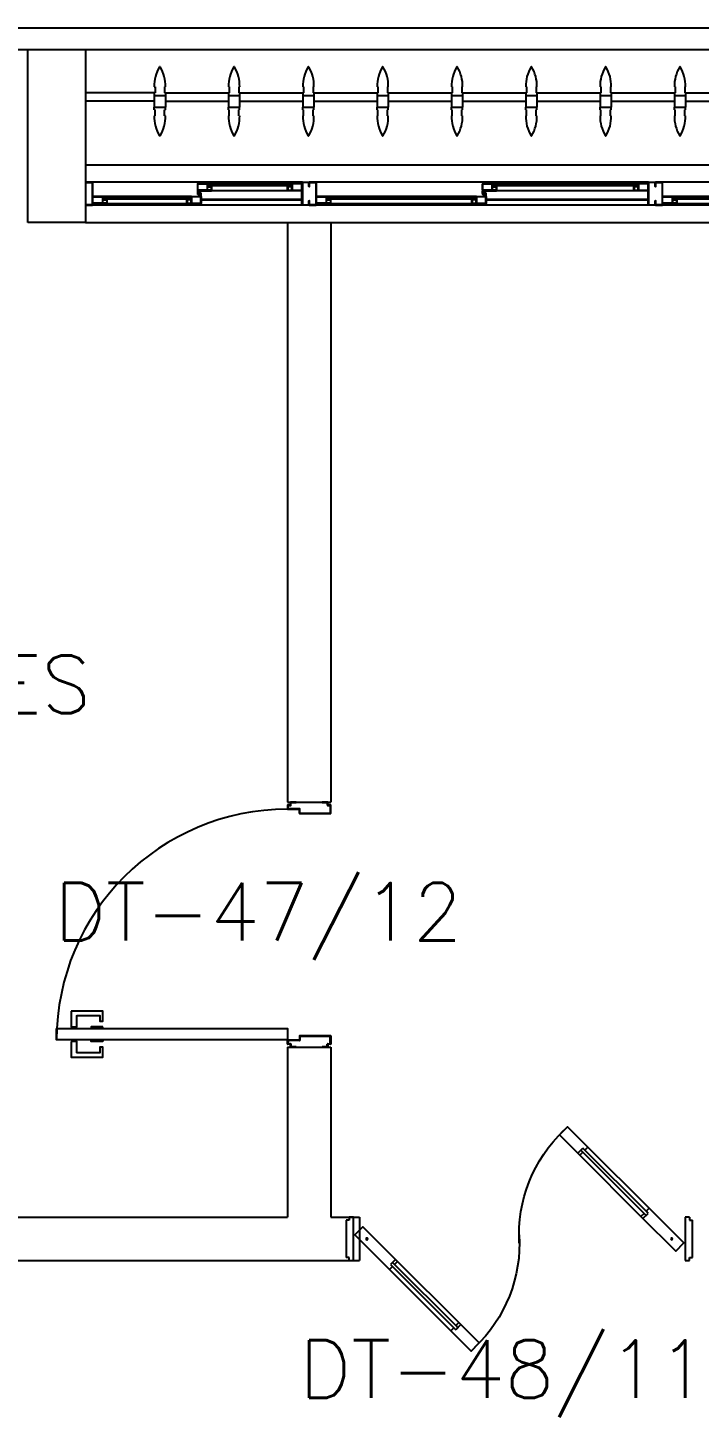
# Model space of a CAD drawing. Header units: millimetres. Extents: x 2686 to 2939, y 1294 to 1441.
# Drawn here: x 2858.121 to 2860.447, y 1343.832 to 1348.65 of the extents above; entities that cross this region are included whole.
import ezdxf

# ---------------------------------------------------------------- set-up
doc = ezdxf.new("R2010")
doc.units = ezdxf.units.MM
for name, color, linetype in [('AR-ALV', 2, 'Continuous'), ('AR-BRISES', 1, 'Continuous'), ('AR-CALÇADA', 1, 'Continuous'), ('AR-ESQ', 1, 'Continuous'), ('AR-ESTC', 3, 'Continuous'), ('AR-PEITORIL', 1, 'Continuous'), ('AR-PORTA', 1, 'Continuous'), ('BR-PAINEL', 1, 'Continuous'), ('BR-SUPORTE', 1, 'Continuous'), ('DT-ESQ-BAGUETE-C', 1, 'Continuous'), ('DT-ESQ-BAGUETE-V', 1, 'Continuous'), ('DT-ESQ-CHAPA DOBRADA-V', 1, 'Continuous'), ('DT-ESQ-PERFIL CADEIRA-C', 2, 'Continuous'), ('DT-ESQ-PERFIL CADEIRA-V', 2, 'Continuous'), ('DT-ESQ-PERFIL U SIMPLES-C', 2, 'Continuous'), ('DT-ESQ-PERFIL U-C', 2, 'Continuous'), ('DT-ESQ-PERFIL U-V', 1, 'Continuous'), ('DT-ESQ-VIDRO-C', 2, 'Continuous'), ('DT-TXTMOD', 1, 'Continuous'), ('ENDEREÇO', 2, 'Continuous'), ('ibio', 2, 'Continuous'), ('maçaneta', 1, 'Continuous'), ('mov', 1, 'Continuous'), ('PM-PERFIL U-C', 2, 'Continuous'), ('PM-V', 1, 'Continuous'), ('pm1', 2, 'Continuous'), ('pm2', 2, 'Continuous'), ('TEXTO', 2, 'Continuous'), ('VIDRO', 2, 'Continuous')]:
    doc.layers.add(name, color=color, linetype=linetype)
doc.styles.add('S10', font='simplex.shx', dxfattribs={"height": 0.1})
doc.styles.add('UNB-100', font='simplex.shx', dxfattribs={"height": 0.2})
doc.styles.add('UNB1-100', font='simplex.shx', dxfattribs={"height": 0.2})

# ---------------------------------------------------------------- blocks, each defined once
blk = doc.blocks.new('EF40-P')
at = {"layer": 'DT-ESQ-BAGUETE-C', "ltscale": 0.1}
for points in [[(3.1015, -0.08), (3.115, -0.08), (3.115, -0.0785), (3.102, -0.0785, -0.414214), (3.1015, -0.078), (3.1015, -0.067, -0.414214), (3.102, -0.0665), (3.115, -0.0665), (3.115, -0.065), (3.1015, -0.065, 0.414214), (3.1, -0.0665), (3.1, -0.0785, 0.414214)], [(3.81, -0.08), (3.7965, -0.08), (3.7965, -0.0785), (3.8095, -0.0785, 0.414214), (3.81, -0.078), (3.81, -0.067, 0.414214), (3.8095, -0.0665), (3.7965, -0.0665), (3.7965, -0.065), (3.81, -0.065, -0.414214), (3.8115, -0.0665), (3.8115, -0.0785, -0.414214)], [(4.3015, -0.08), (4.315, -0.08), (4.315, -0.0785), (4.302, -0.0785, -0.414214), (4.3015, -0.078), (4.3015, -0.067, -0.414214), (4.302, -0.0665), (4.315, -0.0665), (4.315, -0.065), (4.3015, -0.065, 0.414214), (4.3, -0.0665), (4.3, -0.0785, 0.414214)], [(4.7975, -0.08), (4.784, -0.08), (4.784, -0.0785), (4.797, -0.0785, 0.414214), (4.7975, -0.078), (4.7975, -0.067, 0.414214), (4.797, -0.0665), (4.784, -0.0665), (4.784, -0.065), (4.7975, -0.065, -0.414214), (4.799, -0.0665), (4.799, -0.0785, -0.414214)], [(5.0765, -0.08), (5.09, -0.08), (5.09, -0.0785), (5.077, -0.0785, -0.414214), (5.0765, -0.078), (5.0765, -0.067, -0.414214), (5.077, -0.0665), (5.09, -0.0665), (5.09, -0.065), (5.0765, -0.065, 0.414214), (5.075, -0.0665), (5.075, -0.0785, 0.414214)], [(3.2485, -0.125), (3.235, -0.125), (3.235, -0.1235), (3.248, -0.1235, 0.414214), (3.2485, -0.123), (3.2485, -0.112, 0.414214), (3.248, -0.1115), (3.235, -0.1115), (3.235, -0.11), (3.2485, -0.11, -0.414214), (3.25, -0.1115), (3.25, -0.1235, -0.414214)], [(3.7265, -0.125), (3.74, -0.125), (3.74, -0.1235), (3.727, -0.1235, -0.414214), (3.7265, -0.123), (3.7265, -0.112, -0.414214), (3.727, -0.1115), (3.74, -0.1115), (3.74, -0.11), (3.7265, -0.11, 0.414214), (3.725, -0.1115), (3.725, -0.1235, 0.414214)], [(4.4485, -0.125), (4.435, -0.125), (4.435, -0.1235), (4.448, -0.1235, 0.414214), (4.4485, -0.123), (4.4485, -0.112, 0.414214), (4.448, -0.1115), (4.435, -0.1115), (4.435, -0.11), (4.4485, -0.11, -0.414214), (4.45, -0.1115), (4.45, -0.1235, -0.414214)], [(4.714, -0.125), (4.7275, -0.125), (4.7275, -0.1235), (4.7145, -0.1235, -0.414214), (4.714, -0.123), (4.714, -0.112, -0.414214), (4.7145, -0.1115), (4.7275, -0.1115), (4.7275, -0.11), (4.714, -0.11, 0.414214), (4.7125, -0.1115), (4.7125, -0.1235, 0.414214)]]:
    blk.add_lwpolyline(points, format="xyb", close=True, dxfattribs=at)
at = {"layer": 'DT-ESQ-BAGUETE-V', "ltscale": 0.1}
for p, q in [((2.61, -0.065), (3.1015, -0.065)), ((3.81, -0.065), (4.3015, -0.065)), ((4.7975, -0.065), (5.0765, -0.065)), ((3.2485, -0.11), (3.7265, -0.11)), ((4.4485, -0.11), (4.714, -0.11))]:
    blk.add_line(p, q, dxfattribs=at)
at = {"layer": 'DT-ESQ-CHAPA DOBRADA-V', "ltscale": 0.1}
for p, q in [((3.2, -0.077), (3.7615, -0.077)), ((3.2, -0.08), (3.7615, -0.08)), ((4.4, -0.077), (4.749, -0.077)), ((4.4, -0.08), (4.749, -0.08))]:
    blk.add_line(p, q, dxfattribs=at)
at = {"layer": 'DT-ESQ-PERFIL CADEIRA-C', "ltscale": 0.1}
for p, q in [((3.15, -0.0885), (3.1015, -0.0885)), ((3.7635, -0.0885), (3.81, -0.0885)), ((4.35, -0.0885), (4.3015, -0.0885)), ((4.751, -0.0885), (4.7975, -0.0885)), ((5.125, -0.0885), (5.0765, -0.0885)), ((3.2, -0.1335), (3.2485, -0.1335)), ((3.773, -0.1335), (3.7265, -0.1335)), ((4.4, -0.1335), (4.4485, -0.1335)), ((4.7605, -0.1335), (4.714, -0.1335))]:
    blk.add_line(p, q, dxfattribs=at)
for points in [[(3.1015, -0.09), (3.15, -0.09), (3.15, -0.0885), (3.115, -0.0885, 0.198912), (3.1161, -0.0881, 0.198913), (3.1165, -0.087), (3.1165, -0.067, -0.414214), (3.117, -0.0665), (3.15, -0.0665), (3.15, -0.065), (3.1165, -0.065, 0.414214), (3.115, -0.0665), (3.115, -0.0785), (3.115, -0.08), (3.115, -0.087), (3.1015, -0.087, 1)], [(3.81, -0.087, -1), (3.81, -0.09), (3.7635, -0.09, -0.414214), (3.7615, -0.088), (3.7615, -0.067, -0.414214), (3.7635, -0.065), (3.795, -0.065, -0.414214), (3.7965, -0.0665), (3.7965, -0.087)], [(3.7965, -0.0885, -0.198913), (3.7954, -0.0881, -0.198913), (3.795, -0.087), (3.795, -0.067, 0.414214), (3.7945, -0.0665), (3.7635, -0.0665, 0.414214), (3.763, -0.067), (3.763, -0.088, 0.414214), (3.7635, -0.0885)], [(4.3015, -0.09), (4.35, -0.09), (4.35, -0.0885), (4.315, -0.0885, 0.198912), (4.3161, -0.0881, 0.198913), (4.3165, -0.087), (4.3165, -0.067, -0.414214), (4.317, -0.0665), (4.35, -0.0665), (4.35, -0.065), (4.3165, -0.065, 0.414214), (4.315, -0.0665), (4.315, -0.0785), (4.315, -0.08), (4.315, -0.087), (4.3015, -0.087, 1)], [(4.7975, -0.087, -1), (4.7975, -0.09), (4.751, -0.09, -0.414214), (4.749, -0.088), (4.749, -0.067, -0.414214), (4.751, -0.065), (4.7825, -0.065, -0.414214), (4.784, -0.0665), (4.784, -0.087)], [(4.784, -0.0885, -0.198913), (4.7829, -0.0881, -0.198913), (4.7825, -0.087), (4.7825, -0.067, 0.414214), (4.782, -0.0665), (4.751, -0.0665, 0.414214), (4.7505, -0.067), (4.7505, -0.088, 0.414214), (4.751, -0.0885)], [(5.0765, -0.09), (5.125, -0.09), (5.125, -0.0885), (5.09, -0.0885, 0.198912), (5.0911, -0.0881, 0.198913), (5.0915, -0.087), (5.0915, -0.067, -0.414214), (5.092, -0.0665), (5.125, -0.0665), (5.125, -0.065), (5.0915, -0.065, 0.414214), (5.09, -0.0665), (5.09, -0.0785), (5.09, -0.08), (5.09, -0.087), (5.0765, -0.087, 1)], [(3.2485, -0.135), (3.2, -0.135), (3.2, -0.1335), (3.235, -0.1335, -0.198912), (3.2339, -0.1331, -0.198913), (3.2335, -0.132), (3.2335, -0.112, 0.414214), (3.233, -0.1115), (3.2, -0.1115), (3.2, -0.11), (3.2335, -0.11, -0.414214), (3.235, -0.1115), (3.235, -0.1235), (3.235, -0.125), (3.235, -0.132), (3.2485, -0.132, -1)], [(3.7265, -0.132, 1), (3.7265, -0.135), (3.773, -0.135, 0.414214), (3.775, -0.133), (3.775, -0.112, 0.414214), (3.773, -0.11), (3.7415, -0.11, 0.414214), (3.74, -0.1115), (3.74, -0.132)], [(3.74, -0.1335, 0.198913), (3.7411, -0.1331, 0.198913), (3.7415, -0.132), (3.7415, -0.112, -0.414214), (3.742, -0.1115), (3.773, -0.1115, -0.414214), (3.7735, -0.112), (3.7735, -0.133, -0.414214), (3.773, -0.1335)], [(4.4485, -0.135), (4.4, -0.135), (4.4, -0.1335), (4.435, -0.1335, -0.198912), (4.4339, -0.1331, -0.198913), (4.4335, -0.132), (4.4335, -0.112, 0.414214), (4.433, -0.1115), (4.4, -0.1115), (4.4, -0.11), (4.4335, -0.11, -0.414214), (4.435, -0.1115), (4.435, -0.1235), (4.435, -0.125), (4.435, -0.132), (4.4485, -0.132, -1)], [(4.714, -0.132, 1), (4.714, -0.135), (4.7605, -0.135, 0.414214), (4.7625, -0.133), (4.7625, -0.112, 0.414214), (4.7605, -0.11), (4.729, -0.11, 0.414214), (4.7275, -0.1115), (4.7275, -0.132)], [(4.7275, -0.1335, 0.198913), (4.7286, -0.1331, 0.198913), (4.729, -0.132), (4.729, -0.112, -0.414214), (4.7295, -0.1115), (4.7605, -0.1115, -0.414214), (4.761, -0.112), (4.761, -0.133, -0.414214), (4.7605, -0.1335)]]:
    blk.add_lwpolyline(points, format="xyb", close=True, dxfattribs=at)
at = {"layer": 'DT-ESQ-PERFIL CADEIRA-V', "ltscale": 0.1}
for p, q in [((2.595, -0.09), (3.1015, -0.09)), ((3.795, -0.09), (4.3015, -0.09)), ((4.7825, -0.09), (5.0765, -0.09)), ((3.2485, -0.135), (3.7265, -0.135)), ((4.4485, -0.135), (4.714, -0.135))]:
    blk.add_line(p, q, dxfattribs=at)
at = {"layer": 'DT-ESQ-PERFIL U SIMPLES-C', "ltscale": 0.1}
for points in [[(3.7635, -0.102), (3.7715, -0.102), (3.7715, -0.1005), (3.7635, -0.1005, -0.414214), (3.763, -0.1), (3.763, -0.092, -0.414214), (3.7635, -0.0915), (3.7715, -0.0915), (3.7715, -0.09), (3.7635, -0.09, 0.414214), (3.7615, -0.092), (3.7615, -0.1, 0.414214)], [(4.751, -0.102), (4.759, -0.102), (4.759, -0.1005), (4.751, -0.1005, -0.414214), (4.7505, -0.1), (4.7505, -0.092, -0.414214), (4.751, -0.0915), (4.759, -0.0915), (4.759, -0.09), (4.751, -0.09, 0.414214), (4.749, -0.092), (4.749, -0.1, 0.414214)], [(3.773, -0.098), (3.765, -0.098), (3.765, -0.0995), (3.773, -0.0995, -0.414214), (3.7735, -0.1), (3.7735, -0.108, -0.414214), (3.773, -0.1085), (3.765, -0.1085), (3.765, -0.11), (3.773, -0.11, 0.414214), (3.775, -0.108), (3.775, -0.1, 0.414214)], [(4.7605, -0.098), (4.7525, -0.098), (4.7525, -0.0995), (4.7605, -0.0995, -0.414214), (4.761, -0.1), (4.761, -0.108, -0.414214), (4.7605, -0.1085), (4.7525, -0.1085), (4.7525, -0.11), (4.7605, -0.11, 0.414214), (4.7625, -0.108), (4.7625, -0.1, 0.414214)]]:
    blk.add_lwpolyline(points, format="xyb", close=True, dxfattribs=at)
at = {"layer": 'DT-ESQ-PERFIL U-C', "ltscale": 0.1}
for points in [[(3.175, -0.0615, 0.414214), (3.1735, -0.06), (3.1515, -0.06, 0.414214), (3.15, -0.0615), (3.15, -0.1385, 0.414214), (3.1515, -0.14), (3.1735, -0.14, 0.414214), (3.175, -0.1385), (3.175, -0.125), (3.1735, -0.125), (3.1735, -0.138, -0.414214), (3.173, -0.1385), (3.152, -0.1385, -0.414214), (3.1515, -0.138), (3.1515, -0.062, -0.414214), (3.152, -0.0615), (3.173, -0.0615, -0.414214), (3.1735, -0.062), (3.1735, -0.075), (3.175, -0.075)], [(3.175, -0.0615, -0.414214), (3.1765, -0.06), (3.1985, -0.06, -0.414214), (3.2, -0.0615), (3.2, -0.1385, -0.414214), (3.1985, -0.14), (3.1765, -0.14, -0.414214), (3.175, -0.1385), (3.175, -0.125), (3.1765, -0.125), (3.1765, -0.138, 0.414214), (3.177, -0.1385), (3.198, -0.1385, 0.414214), (3.1985, -0.138), (3.1985, -0.062, 0.414214), (3.198, -0.0615), (3.177, -0.0615, 0.414214), (3.1765, -0.062), (3.1765, -0.075), (3.175, -0.075)], [(4.375, -0.0615, 0.414214), (4.3735, -0.06), (4.3515, -0.06, 0.414214), (4.35, -0.0615), (4.35, -0.1385, 0.414214), (4.3515, -0.14), (4.3735, -0.14, 0.414214), (4.375, -0.1385), (4.375, -0.125), (4.3735, -0.125), (4.3735, -0.138, -0.414214), (4.373, -0.1385), (4.352, -0.1385, -0.414214), (4.3515, -0.138), (4.3515, -0.062, -0.414214), (4.352, -0.0615), (4.373, -0.0615, -0.414214), (4.3735, -0.062), (4.3735, -0.075), (4.375, -0.075)], [(4.375, -0.0615, -0.414214), (4.3765, -0.06), (4.3985, -0.06, -0.414214), (4.4, -0.0615), (4.4, -0.1385, -0.414214), (4.3985, -0.14), (4.3765, -0.14, -0.414214), (4.375, -0.1385), (4.375, -0.125), (4.3765, -0.125), (4.3765, -0.138, 0.414214), (4.377, -0.1385), (4.398, -0.1385, 0.414214), (4.3985, -0.138), (4.3985, -0.062, 0.414214), (4.398, -0.0615), (4.377, -0.0615, 0.414214), (4.3765, -0.062), (4.3765, -0.075), (4.375, -0.075)], [(5.15, -0.0615, 0.414214), (5.1485, -0.06), (5.1265, -0.06, 0.414214), (5.125, -0.0615), (5.125, -0.1385, 0.414214), (5.1265, -0.14), (5.1485, -0.14, 0.414214), (5.15, -0.1385), (5.15, -0.125), (5.1485, -0.125), (5.1485, -0.138, -0.414214), (5.148, -0.1385), (5.127, -0.1385, -0.414214), (5.1265, -0.138), (5.1265, -0.062, -0.414214), (5.127, -0.0615), (5.148, -0.0615, -0.414214), (5.1485, -0.062), (5.1485, -0.075), (5.15, -0.075)]]:
    blk.add_lwpolyline(points, format="xyb", close=True, dxfattribs=at)
at = {"layer": 'DT-ESQ-PERFIL U-V', "ltscale": 0.1}
for p, q in [((1.9985, -0.06), (3.1515, -0.06)), ((3.1985, -0.06), (4.3515, -0.06)), ((4.3985, -0.06), (5.1265, -0.06)), ((1.9985, -0.14), (3.1515, -0.14)), ((3.1985, -0.14), (4.3515, -0.14)), ((4.3985, -0.14), (5.1265, -0.14))]:
    blk.add_line(p, q, dxfattribs=at)
at = {"layer": 'DT-ESQ-VIDRO-C', "ltscale": 0.1}
for points in [[(3.1125, -0.085), (3.1125, -0.082), (2.599, -0.082), (2.599, -0.085)], [(4.3125, -0.085), (4.3125, -0.082), (3.799, -0.082), (3.799, -0.085)], [(5.0875, -0.085), (5.0875, -0.082), (4.7865, -0.082), (4.7865, -0.085)], [(3.238, -0.13), (3.238, -0.127), (3.737, -0.127), (3.737, -0.13)], [(4.438, -0.13), (4.438, -0.127), (4.7245, -0.127), (4.7245, -0.13)]]:
    blk.add_lwpolyline(points, close=True, dxfattribs=at)
at = {"layer": 'DT-TXTMOD', "ltscale": 0.1, "style": 'S10', "flags": 3}
for tag, p in [('M01', (0.025, -0.28)), ('M02', (0.3253, -0.28)), ('M03', (0.627, -0.28)), ('M04', (0.9288, -0.28)), ('M05', (1.2306, -0.28)), ('M06', (1.5323, -0.28)), ('M07', (1.8341, -0.28)), ('M08', (2.1359, -0.28)), ('M09', (2.4376, -0.28)), ('M10', (2.7394, -0.28)), ('M11', (3.0412, -0.28)), ('M12', (3.3429, -0.28)), ('M13', (3.6447, -0.28)), ('M14', (3.9464, -0.28)), ('M15', (4.2482, -0.28)), ('M16', (4.55, -0.28)), ('M17', (4.8517, -0.28))]:
    blk.add_attdef(tag, p, '', height=0.1, dxfattribs=at)
blk = doc.blocks.new('BR-MODULO8')
at = {"layer": 'BR-PAINEL'}
for p, q in [((-4.9117, 0.27), (-4.9092, 0.27)), ((-4.9117, 0.25), (-4.9117, 0.24)), ((-4.9117, 0.25), (-4.9092, 0.25)), ((-4.9092, 0.27), (-4.9092, 0.25)), ((-4.8758, 0.27), (-4.8758, 0.25)), ((-4.8733, 0.27), (-4.8758, 0.27)), ((-4.8733, 0.25), (-4.8758, 0.25)), ((-4.8733, 0.25), (-4.8733, 0.24)), ((-4.6542, 0.27), (-4.6517, 0.27)), ((-4.6542, 0.25), (-4.6542, 0.24)), ((-4.6542, 0.25), (-4.6517, 0.25)), ((-4.6517, 0.27), (-4.6517, 0.25)), ((-4.6183, 0.27), (-4.6183, 0.25)), ((-4.6158, 0.27), (-4.6183, 0.27)), ((-4.6158, 0.25), (-4.6183, 0.25)), ((-4.6158, 0.25), (-4.6158, 0.24)), ((-4.3967, 0.27), (-4.3942, 0.27)), ((-4.3967, 0.25), (-4.3967, 0.24)), ((-4.3967, 0.25), (-4.3942, 0.25)), ((-4.3942, 0.27), (-4.3942, 0.25)), ((-4.3608, 0.27), (-4.3608, 0.25)), ((-4.3583, 0.27), (-4.3608, 0.27)), ((-4.3583, 0.25), (-4.3608, 0.25)), ((-4.3583, 0.25), (-4.3583, 0.24)), ((-4.1392, 0.27), (-4.1367, 0.27)), ((-4.1392, 0.25), (-4.1392, 0.24)), ((-4.1392, 0.25), (-4.1367, 0.25)), ((-4.1367, 0.27), (-4.1367, 0.25)), ((-4.1033, 0.27), (-4.1033, 0.25)), ((-4.1008, 0.27), (-4.1033, 0.27)), ((-4.1008, 0.25), (-4.1033, 0.25)), ((-4.1008, 0.25), (-4.1008, 0.24)), ((-3.8817, 0.27), (-3.8792, 0.27)), ((-3.8817, 0.25), (-3.8817, 0.24)), ((-3.8817, 0.25), (-3.8792, 0.25)), ((-3.8792, 0.27), (-3.8792, 0.25)), ((-3.8458, 0.27), (-3.8458, 0.25)), ((-3.8433, 0.27), (-3.8458, 0.27)), ((-3.8433, 0.25), (-3.8458, 0.25)), ((-3.8433, 0.25), (-3.8433, 0.24)), ((-3.6242, 0.27), (-3.6217, 0.27)), ((-3.6242, 0.25), (-3.6242, 0.24)), ((-3.6242, 0.25), (-3.6217, 0.25)), ((-3.6217, 0.27), (-3.6217, 0.25)), ((-3.5883, 0.27), (-3.5883, 0.25)), ((-3.5858, 0.27), (-3.5883, 0.27)), ((-3.5858, 0.25), (-3.5883, 0.25)), ((-3.5858, 0.25), (-3.5858, 0.24)), ((-3.3667, 0.27), (-3.3642, 0.27)), ((-3.3667, 0.25), (-3.3667, 0.24)), ((-3.3667, 0.25), (-3.3642, 0.25)), ((-3.3642, 0.27), (-3.3642, 0.25)), ((-3.3308, 0.27), (-3.3308, 0.25)), ((-3.3283, 0.27), (-3.3308, 0.27)), ((-3.3283, 0.25), (-3.3308, 0.25)), ((-3.3283, 0.25), (-3.3283, 0.24)), ((-3.1092, 0.27), (-3.1067, 0.27)), ((-3.1092, 0.25), (-3.1092, 0.24)), ((-3.1092, 0.25), (-3.1067, 0.25)), ((-3.1067, 0.27), (-3.1067, 0.25)), ((-3.0733, 0.27), (-3.0733, 0.25)), ((-3.0708, 0.27), (-3.0733, 0.27)), ((-3.0708, 0.25), (-3.0733, 0.25)), ((-3.0708, 0.25), (-3.0708, 0.24)), ((-4.9117, 0.24), (-4.8733, 0.24)), ((-4.9117, 0.24), (-4.9117, 0.2)), ((-4.9117, 0.2), (-4.8733, 0.2)), ((-4.9117, 0.19), (-4.9117, 0.2)), ((-4.8733, 0.24), (-4.8733, 0.2)), ((-4.8733, 0.19), (-4.8733, 0.2)), ((-4.6542, 0.24), (-4.6158, 0.24)), ((-4.6542, 0.24), (-4.6542, 0.2)), ((-4.6542, 0.2), (-4.6158, 0.2)), ((-4.6542, 0.19), (-4.6542, 0.2)), ((-4.6158, 0.24), (-4.6158, 0.2)), ((-4.6158, 0.19), (-4.6158, 0.2)), ((-4.3967, 0.24), (-4.3583, 0.24)), ((-4.3967, 0.24), (-4.3967, 0.2)), ((-4.3967, 0.2), (-4.3583, 0.2)), ((-4.3967, 0.19), (-4.3967, 0.2)), ((-4.3583, 0.24), (-4.3583, 0.2)), ((-4.3583, 0.19), (-4.3583, 0.2)), ((-4.1392, 0.24), (-4.1008, 0.24)), ((-4.1392, 0.24), (-4.1392, 0.2)), ((-4.1392, 0.2), (-4.1008, 0.2)), ((-4.1392, 0.19), (-4.1392, 0.2)), ((-4.1008, 0.24), (-4.1008, 0.2)), ((-4.1008, 0.19), (-4.1008, 0.2)), ((-3.8817, 0.24), (-3.8433, 0.24)), ((-3.8817, 0.24), (-3.8817, 0.2)), ((-3.8817, 0.2), (-3.8433, 0.2)), ((-3.8817, 0.19), (-3.8817, 0.2)), ((-3.8433, 0.24), (-3.8433, 0.2)), ((-3.8433, 0.19), (-3.8433, 0.2)), ((-3.6242, 0.24), (-3.5858, 0.24)), ((-3.6242, 0.24), (-3.6242, 0.2)), ((-3.6242, 0.2), (-3.5858, 0.2)), ((-3.6242, 0.19), (-3.6242, 0.2)), ((-3.5858, 0.24), (-3.5858, 0.2)), ((-3.5858, 0.19), (-3.5858, 0.2)), ((-3.3667, 0.24), (-3.3283, 0.24)), ((-3.3667, 0.24), (-3.3667, 0.2)), ((-3.3667, 0.2), (-3.3283, 0.2)), ((-3.3667, 0.19), (-3.3667, 0.2)), ((-3.3283, 0.24), (-3.3283, 0.2)), ((-3.3283, 0.19), (-3.3283, 0.2)), ((-3.1092, 0.24), (-3.0708, 0.24)), ((-3.1092, 0.24), (-3.1092, 0.2)), ((-3.1092, 0.2), (-3.0708, 0.2)), ((-3.1092, 0.19), (-3.1092, 0.2)), ((-3.0708, 0.24), (-3.0708, 0.2)), ((-3.0708, 0.19), (-3.0708, 0.2)), ((-4.9117, 0.19), (-4.9092, 0.19)), ((-4.9117, 0.17), (-4.9092, 0.17)), ((-4.9092, 0.17), (-4.9092, 0.19)), ((-4.8733, 0.19), (-4.8758, 0.19)), ((-4.8758, 0.17), (-4.8758, 0.19)), ((-4.8733, 0.17), (-4.8758, 0.17)), ((-4.6542, 0.19), (-4.6517, 0.19)), ((-4.6542, 0.17), (-4.6517, 0.17)), ((-4.6517, 0.17), (-4.6517, 0.19)), ((-4.6158, 0.19), (-4.6183, 0.19)), ((-4.6183, 0.17), (-4.6183, 0.19)), ((-4.6158, 0.17), (-4.6183, 0.17)), ((-4.3967, 0.19), (-4.3942, 0.19)), ((-4.3967, 0.17), (-4.3942, 0.17)), ((-4.3942, 0.17), (-4.3942, 0.19)), ((-4.3583, 0.19), (-4.3608, 0.19)), ((-4.3608, 0.17), (-4.3608, 0.19)), ((-4.3583, 0.17), (-4.3608, 0.17)), ((-4.1392, 0.19), (-4.1367, 0.19)), ((-4.1392, 0.17), (-4.1367, 0.17)), ((-4.1367, 0.17), (-4.1367, 0.19)), ((-4.1008, 0.19), (-4.1033, 0.19)), ((-4.1033, 0.17), (-4.1033, 0.19)), ((-4.1008, 0.17), (-4.1033, 0.17)), ((-3.8817, 0.19), (-3.8792, 0.19)), ((-3.8817, 0.17), (-3.8792, 0.17)), ((-3.8792, 0.17), (-3.8792, 0.19)), ((-3.8433, 0.19), (-3.8458, 0.19)), ((-3.8458, 0.17), (-3.8458, 0.19)), ((-3.8433, 0.17), (-3.8458, 0.17)), ((-3.6242, 0.19), (-3.6217, 0.19)), ((-3.6242, 0.17), (-3.6217, 0.17)), ((-3.6217, 0.17), (-3.6217, 0.19)), ((-3.5858, 0.19), (-3.5883, 0.19)), ((-3.5883, 0.17), (-3.5883, 0.19)), ((-3.5858, 0.17), (-3.5883, 0.17)), ((-3.3667, 0.19), (-3.3642, 0.19)), ((-3.3667, 0.17), (-3.3642, 0.17)), ((-3.3642, 0.17), (-3.3642, 0.19)), ((-3.3283, 0.19), (-3.3308, 0.19)), ((-3.3308, 0.17), (-3.3308, 0.19)), ((-3.3283, 0.17), (-3.3308, 0.17)), ((-3.1092, 0.19), (-3.1067, 0.19)), ((-3.1092, 0.17), (-3.1067, 0.17)), ((-3.1067, 0.17), (-3.1067, 0.19)), ((-3.0708, 0.19), (-3.0733, 0.19)), ((-3.0733, 0.17), (-3.0733, 0.19)), ((-3.0708, 0.17), (-3.0733, 0.17))]:
    blk.add_line(p, q, dxfattribs=at)
for centre, radius, start, end in [((-4.7867, 0.2739), 0.1251, 148.4721, 181.772), ((-4.8925, 0.3387), 0.001, 37.1012, 142.8988), ((-4.9983, 0.2739), 0.1251, 358.228, 31.5279), ((-4.5292, 0.2739), 0.1251, 148.4721, 181.772), ((-4.635, 0.3387), 0.001, 37.1012, 142.8988), ((-4.7408, 0.2739), 0.1251, 358.228, 31.5279), ((-4.2717, 0.2739), 0.1251, 148.4721, 181.772), ((-4.3775, 0.3387), 0.001, 37.1012, 142.8988), ((-4.4833, 0.2739), 0.1251, 358.228, 31.5279), ((-4.0142, 0.2739), 0.1251, 148.4721, 181.772), ((-4.12, 0.3387), 0.001, 37.1012, 142.8988), ((-4.2258, 0.2739), 0.1251, 358.228, 31.5279), ((-3.7567, 0.2739), 0.1251, 148.4721, 181.772), ((-3.8625, 0.3387), 0.001, 37.1012, 142.8988), ((-3.9683, 0.2739), 0.1251, 358.228, 31.5279), ((-3.4992, 0.2739), 0.1251, 148.4721, 181.772), ((-3.605, 0.3387), 0.001, 37.1012, 142.8988), ((-3.7108, 0.2739), 0.1251, 358.228, 31.5279), ((-3.2417, 0.2739), 0.1251, 148.4721, 181.772), ((-3.3475, 0.3387), 0.001, 37.1012, 142.8988), ((-3.4533, 0.2739), 0.1251, 358.228, 31.5279), ((-2.9842, 0.2739), 0.1251, 148.4721, 181.772), ((-3.09, 0.3387), 0.001, 37.1012, 142.8988), ((-3.1958, 0.2739), 0.1251, 358.228, 31.5279), ((-4.7867, 0.1661), 0.1251, 178.228, 211.5279), ((-4.9983, 0.1661), 0.1251, 328.4721, 1.772), ((-4.5292, 0.1661), 0.1251, 178.228, 211.5279), ((-4.7408, 0.1661), 0.1251, 328.4721, 1.772), ((-4.2717, 0.1661), 0.1251, 178.228, 211.5279), ((-4.4833, 0.1661), 0.1251, 328.4721, 1.772), ((-4.0142, 0.1661), 0.1251, 178.228, 211.5279), ((-4.2258, 0.1661), 0.1251, 328.4721, 1.772), ((-3.7567, 0.1661), 0.1251, 178.228, 211.5279), ((-3.9683, 0.1661), 0.1251, 328.4721, 1.772), ((-3.4992, 0.1661), 0.1251, 178.228, 211.5279), ((-3.7108, 0.1661), 0.1251, 328.4721, 1.772), ((-3.2417, 0.1661), 0.1251, 178.228, 211.5279), ((-3.4533, 0.1661), 0.1251, 328.4721, 1.772), ((-2.9842, 0.1661), 0.1251, 178.228, 211.5279), ((-3.1958, 0.1661), 0.1251, 328.4721, 1.772), ((-4.8925, 0.1013), 0.001, 217.1012, 322.8988), ((-4.635, 0.1013), 0.001, 217.1012, 322.8988), ((-4.3775, 0.1013), 0.001, 217.1012, 322.8988), ((-4.12, 0.1013), 0.001, 217.1012, 322.8988), ((-3.8625, 0.1013), 0.001, 217.1012, 322.8988), ((-3.605, 0.1013), 0.001, 217.1012, 322.8988), ((-3.3475, 0.1013), 0.001, 217.1012, 322.8988), ((-3.09, 0.1013), 0.001, 217.1012, 322.8988)]:
    blk.add_arc(centre, radius, start, end, dxfattribs=at)
at = {"layer": 'BR-SUPORTE'}
for p, q in [((-4.9117, 0.25), (-5.15, 0.25)), ((-4.8733, 0.25), (-4.6517, 0.25)), ((-4.6158, 0.25), (-4.3942, 0.25)), ((-4.3583, 0.25), (-4.1367, 0.25)), ((-4.1008, 0.25), (-3.8792, 0.25)), ((-3.8433, 0.25), (-3.6217, 0.25)), ((-3.5858, 0.25), (-3.3642, 0.25)), ((-3.3283, 0.25), (-3.1067, 0.25)), ((-3.0708, 0.25), (-2.8492, 0.25)), ((-4.9117, 0.22), (-5.15, 0.22)), ((-4.8733, 0.22), (-4.6542, 0.22)), ((-4.6158, 0.22), (-4.3967, 0.22)), ((-4.3583, 0.22), (-4.1392, 0.22)), ((-4.1008, 0.22), (-3.8817, 0.22)), ((-3.8433, 0.22), (-3.6242, 0.22)), ((-3.5858, 0.22), (-3.3667, 0.22)), ((-3.3283, 0.22), (-3.1092, 0.22)), ((-3.0708, 0.22), (-2.8517, 0.22))]:
    blk.add_line(p, q, dxfattribs=at)
blk = doc.blocks.new('PM3')
at = {"layer": 'maçaneta'}
for points in [[(0.02, 0.825), (-0.035, 0.825), (-0.035, 0.715), (0, 0.715), (0, 0.725), (-0.02, 0.725), (-0.02, 0.8035, -0.414214), (-0.0185, 0.805), (0.02, 0.805)], [(0.125, 0.825), (0.07, 0.825), (0.07, 0.805), (0.1085, 0.805, -0.414214), (0.11, 0.8035), (0.11, 0.725), (0.09, 0.725), (0.09, 0.715), (0.125, 0.715)]]:
    blk.add_lwpolyline(points, format="xyb", close=True, dxfattribs=at)
for points in [[(0.02, 0.715), (0.02, 0.755), (0.025, 0.755), (0.025, 0.715)], [(0.07, 0.715), (0.07, 0.755), (0.065, 0.755), (0.065, 0.715)]]:
    blk.add_lwpolyline(points, close=True, dxfattribs=at)
at = {"layer": 'mov'}
blk.add_arc((0.025, 0.075), 0.8, 0, 90, dxfattribs=at)
at = {"layer": 'PM-PERFIL U-C'}
for p, q in [((0, 0.045), (0, 0.0635)), ((0.0015, 0.065), (0.01, 0.065)), ((0.002, 0.063), (0.002, 0.045)), ((0.0105, 0.063), (0.002, 0.063)), ((0.01, 0.065), (0.01, 0.0735)), ((0.0115, 0.075), (0.0235, 0.075)), ((0.012, 0.073), (0.012, 0.0645)), ((0.023, 0.073), (0.012, 0.073)), ((0.023, 0.0335), (0.023, 0.073)), ((0.025, 0.0735), (0.025, 0.034)), ((0.825, 0.0735), (0.825, 0.034)), ((0.8385, 0.075), (0.8265, 0.075)), ((0.827, 0.073), (0.838, 0.073)), ((0.827, 0.0335), (0.827, 0.073)), ((0.838, 0.073), (0.838, 0.0645)), ((0.8395, 0.063), (0.848, 0.063)), ((0.84, 0.065), (0.84, 0.0735)), ((0.8485, 0.065), (0.84, 0.065)), ((0.848, 0.063), (0.848, 0.045)), ((0.85, 0.045), (0.85, 0.0635)), ((0.002, 0.045), (0, 0.045)), ((0.038, 0.032), (0.0245, 0.032)), ((0.0385, 0.034), (0.025, 0.034)), ((0.038, 0.032), (0.038, -0.073)), ((0.04, 0.0325), (0.04, -0.0735)), ((0.81, 0.0325), (0.81, -0.0735)), ((0.8115, 0.034), (0.825, 0.034)), ((0.812, 0.032), (0.8255, 0.032)), ((0.812, 0.032), (0.812, -0.073)), ((0.848, 0.045), (0.85, 0.045)), ((0, -0.045), (0.002, -0.045)), ((0, -0.0635), (0, -0.045)), ((0.002, -0.045), (0.002, -0.063)), ((0.85, -0.045), (0.848, -0.045)), ((0.848, -0.045), (0.848, -0.063)), ((0.85, -0.0635), (0.85, -0.045)), ((0.01, -0.065), (0.0015, -0.065)), ((0.002, -0.063), (0.0105, -0.063)), ((0.01, -0.0735), (0.01, -0.065)), ((0.0385, -0.075), (0.0115, -0.075)), ((0.012, -0.0645), (0.012, -0.073)), ((0.012, -0.073), (0.038, -0.073)), ((0.8115, -0.075), (0.8385, -0.075)), ((0.838, -0.073), (0.812, -0.073)), ((0.838, -0.0645), (0.838, -0.073)), ((0.848, -0.063), (0.8395, -0.063)), ((0.84, -0.0735), (0.84, -0.065)), ((0.84, -0.065), (0.8485, -0.065))]:
    blk.add_line(p, q, dxfattribs=at)
for centre, start, end in [((0.0015, 0.0635), 90, 180), ((0.0115, 0.0735), 90, 180), ((0.0105, 0.0645), 270, 0), ((0.0235, 0.0735), 360, 90), ((0.8265, 0.0735), 90, 180), ((0.8395, 0.0645), 180, 270), ((0.8385, 0.0735), 0, 90), ((0.8485, 0.0635), 0, 90), ((0.0245, 0.0335), 180, 270), ((0.0385, 0.0325), 0, 90), ((0.8115, 0.0325), 90, 180), ((0.8255, 0.0335), 270, 0), ((0.0015, -0.0635), 180, 270), ((0.0115, -0.0735), 180, 270), ((0.0105, -0.0645), 0, 90), ((0.0385, -0.0735), 269.9386, 0), ((0.8115, -0.0735), 180, 270.0614), ((0.8395, -0.0645), 90, 180), ((0.8385, -0.0735), 270, 0), ((0.8485, -0.0635), 270, 0)]:
    blk.add_arc(centre, 0.0015, start, end, dxfattribs=at)
at = {"layer": 'pm1'}
blk.add_lwpolyline([(0.065, 0.875), (0.065, 0.075), (0.025, 0.075), (0.025, 0.875)], close=True, dxfattribs=at)
blk = doc.blocks.new('PM7')
at = {"layer": 'mov'}
for centre, start, end in [((0.1462, 0.0888), 356.8029, 46.3992), ((1.1474, 0.0612), 176.8029, 226.3992)]:
    blk.add_arc(centre, 0.5014, start, end, dxfattribs=at)
at = {"layer": 'PM-V'}
for p, q in [((0.1968, 0.1813), (0.409, 0.3935)), ((0.4373, 0.3652), (0.2251, 0.1531)), ((0.8563, -0.2152), (1.0684, -0.0031)), ((1.0967, -0.0313), (0.8846, -0.2435))]:
    blk.add_line(p, q, dxfattribs=at)
for centre in [(0.1188, 0.075), (1.1748, 0.075)]:
    blk.add_circle(centre, 0.003, dxfattribs=at)
at = {"layer": 'pm1'}
for p, q in [((0.4196, 0.3829), (0.409, 0.3935)), ((0.4196, 0.3829), (0.4266, 0.3899)), ((0.4443, 0.3723), (0.4266, 0.3899)), ((0.4337, 0.3829), (0.4266, 0.3758)), ((0.4373, 0.3652), (0.4266, 0.3758)), ((0.4443, 0.3723), (0.4373, 0.3652)), ((0.2004, 0.1637), (0.2074, 0.1707)), ((0.2181, 0.146), (0.2004, 0.1637)), ((0.2145, 0.1637), (0.2074, 0.1566)), ((0.2251, 0.1531), (0.2181, 0.146)), ((1.0684, -0.0031), (1.0755, 0.004)), ((1.0755, 0.004), (1.0932, -0.0137)), ((1.079, -0.0137), (1.0861, -0.0066)), ((1.0932, -0.0137), (1.0861, -0.0207)), ((0.8492, -0.2223), (0.8563, -0.2152)), ((0.8492, -0.2223), (0.8669, -0.2399)), ((0.8563, -0.2152), (0.8669, -0.2258)), ((0.8598, -0.2329), (0.8669, -0.2258)), ((0.874, -0.2329), (0.8669, -0.2399)), ((0.874, -0.2329), (0.8846, -0.2435))]:
    blk.add_line(p, q, dxfattribs=at)
for points in [[(0.409, 0.3935), (0.4797, 0.4642), (0.508, 0.4359), (0.4373, 0.3652)], [(0.2145, 0.1637), (0.2251, 0.1531), (0.1046, 0.0326), (0.0764, 0.0609), (0.1968, 0.1813), (0.2074, 0.1707)], [(1.079, -0.0137), (1.0684, -0.0031), (1.1889, 0.1174), (1.2172, 0.0891), (1.0967, -0.0313), (1.0861, -0.0207)], [(0.8846, -0.2435), (0.8139, -0.3142), (0.7856, -0.2859), (0.8563, -0.2152)]]:
    blk.add_lwpolyline(points, dxfattribs=at)
at = {"layer": 'pm2'}
for p, q in [((0.0568, 0.15), (0.0718, 0.15)), ((0.0568, 0.15), (0.0568, 0.14)), ((0.0718, 0.15), (0.0718, 0)), ((1.2218, 0), (1.2218, 0.15)), ((1.2218, 0.15), (1.2368, 0.15)), ((1.2368, 0.15), (1.2368, 0.14)), ((0.0468, 0.01), (0.0468, 0.14)), ((0.0568, 0.14), (0.0468, 0.14)), ((1.2368, 0.14), (1.2468, 0.14)), ((1.2468, 0.14), (1.2468, 0.01)), ((0.0568, 0.01), (0.0468, 0.01)), ((0.0568, 0), (0.0568, 0.01)), ((1.2368, 0), (1.2218, 0)), ((1.2368, 0), (1.2368, 0.01)), ((1.2368, 0.01), (1.2468, 0.01)), ((0.0718, 0), (0.0568, 0))]:
    blk.add_line(p, q, dxfattribs=at)
at = {"layer": 'VIDRO'}
for p, q in [((0.2074, 0.1707), (0.4196, 0.3829)), ((0.4266, 0.3758), (0.2145, 0.1637)), ((0.8669, -0.2258), (1.079, -0.0137)), ((1.0861, -0.0207), (0.874, -0.2329))]:
    blk.add_line(p, q, dxfattribs=at)

msp = doc.modelspace()

# ---------------------------------------------------------------- linework, layer by layer
at = {"layer": 'AR-ALV'}
for p, q in [((2859.0207, 1347.9749), (2859.0207, 1345.9649)), ((2859.0207, 1347.9749), (2859.1707, 1347.9749)), ((2859.1707, 1347.9749), (2859.1707, 1345.9649)), ((2859.0207, 1345.9649), (2859.1707, 1345.9649)), ((2859.0207, 1345.1149), (2859.1707, 1345.1149)), ((2859.0207, 1345.1149), (2859.0207, 1344.5249)), ((2859.1707, 1345.1149), (2859.1707, 1344.5249)), ((2856.1707, 1344.5249), (2859.0207, 1344.5249)), ((2859.1707, 1344.5249), (2859.2707, 1344.5249)), ((2859.2707, 1344.5249), (2859.2707, 1344.3749)), ((2854.1207, 1344.3749), (2859.2707, 1344.3749))]:
    msp.add_line(p, q, dxfattribs=at)
at = {"layer": 'AR-CALÇADA'}
msp.add_line((2799.0457, 1348.6499), (2870.3207, 1348.6499), dxfattribs=at)
at = {"layer": 'AR-ESTC'}
for p, q in [((2858.1207, 1348.5749), (2858.3207, 1348.5749)), ((2858.1207, 1347.9749), (2858.1207, 1348.5749)), ((2858.3207, 1348.5749), (2858.3207, 1347.9749)), ((2858.3207, 1347.9749), (2858.1207, 1347.9749))]:
    msp.add_line(p, q, dxfattribs=at)
at = {"layer": 'AR-PEITORIL'}
for p, q in [((2858.3207, 1348.1749), (2863.4707, 1348.1749)), ((2858.3207, 1347.9749), (2863.4707, 1347.9749))]:
    msp.add_line(p, q, dxfattribs=at)
at = {"layer": 'ibio'}
msp.add_line((2803.4707, 1348.5749), (2870.3207, 1348.5749), dxfattribs=at)

# ---------------------------------------------------------------- block references
at = {"layer": 'AR-BRISES'}
msp.add_blockref('BR-MODULO8', (2863.4707, 1348.1749), dxfattribs=at)
at = {"layer": 'AR-ESQ', "rotation": 180}
msp.add_blockref('EF40-P', (2863.4707, 1347.9749), dxfattribs=at)
at = {"layer": 'AR-PORTA', "rotation": 90}
msp.add_blockref('PM3', (2859.0957, 1345.1149), dxfattribs=at)
at = {"layer": 'AR-PORTA', "xscale": -1}
msp.add_blockref('PM7', (2860.4707, 1344.3749), dxfattribs=at)

# ---------------------------------------------------------------- texts
at = {"layer": 'ENDEREÇO', "style": 'UNB1-100'}
for s, p in [('DT-47/12', (2858.2123, 1345.4842)), ('DT-48/11', (2859.0617, 1343.8983))]:
    msp.add_text(s, height=0.2, dxfattribs=at).set_placement(p)
at = {"layer": 'TEXTO', "style": 'UNB-100'}
msp.add_text('PROFESSORES', height=0.2, dxfattribs=at).set_placement((2856.4284, 1346.2736))

doc.saveas('drawing.dxf')
